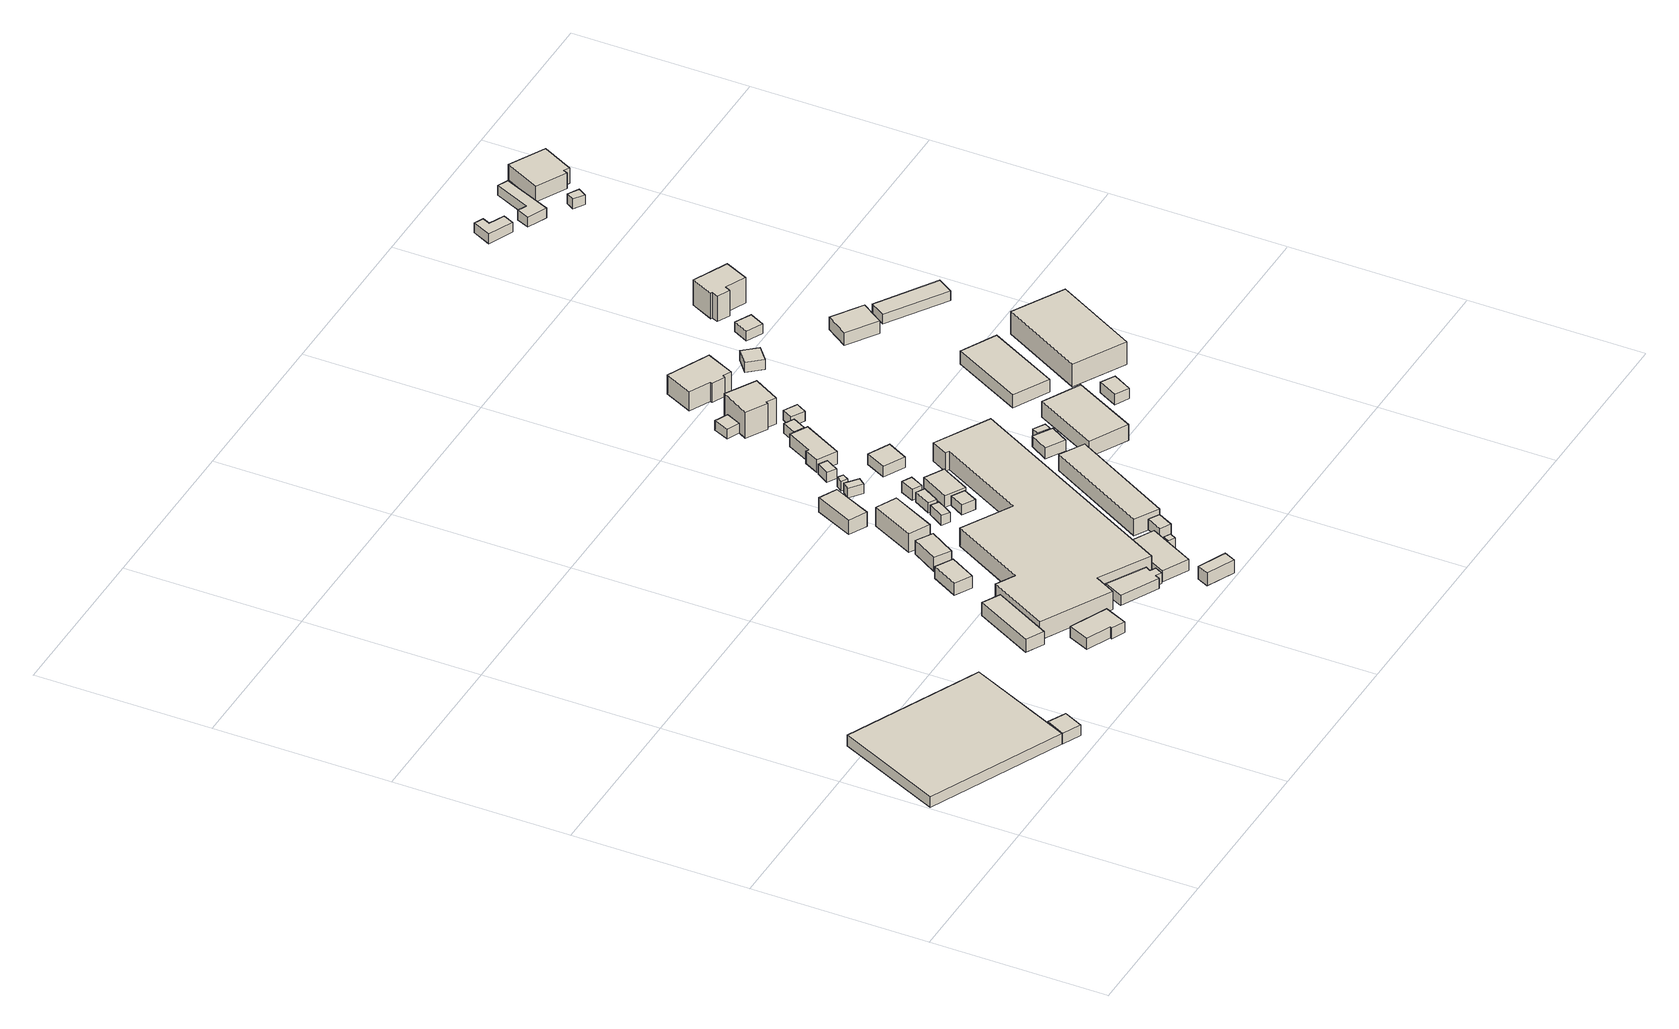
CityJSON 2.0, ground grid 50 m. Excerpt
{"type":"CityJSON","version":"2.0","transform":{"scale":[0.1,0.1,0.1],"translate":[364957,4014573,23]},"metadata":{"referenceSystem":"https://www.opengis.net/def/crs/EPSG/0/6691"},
"CityObjects":{
"building1":{"type":"Building","attributes":{"枝番":1,"利根川水系渡良瀬川洪水浸水想定区域（想定最大規模）.規模":"L2","利根川水系渡良瀬川洪水浸水想定区域（想定最大規模）.浸水ランク":"2","利根川水系渡良瀬川洪水浸水想定区域（想定最大規模）.浸水深":1.66,"利根川水系渡良瀬川洪水浸水想定区域（想定最大規模）.継続時間":7.4,"利根川水系矢場川洪水浸水想定区域（想定最大規模）.規模":"L2","利根川水系矢場川洪水浸水想定区域（想定最大規模）.浸水ランク":"1","利根川水系矢場川洪水浸水想定区域（想定最大規模）.浸水深":0.23,"利根川水系多々良川洪水浸水想定区域（想定最大規模）.規模":"L2","利根川水系多々良川洪水浸水想定区域（想定最大規模）.浸水ランク":"1","利根川水系多々良川洪水浸水想定区域（想定最大規模）.浸水深":0.19,"利根川水系利根川洪水浸水想定区域（想定最大規模）.規模":"L2","利根川水系利根川洪水浸水想定区域（想定最大規模）.浸水ランク":"1","利根川水系利根川洪水浸水想定区域（想定最大規模）.浸水深":0.082,"measuredHeight":3.7,"BuildingDetails.prefecture":"10","BuildingDetails.city":"10207"},"geometry":[{"type":"Solid","lod":"1","boundaries":[[[[0,1,2,3]],[[2,4,5,3]],[[1,6,4,2]],[[0,7,6,1]],[[3,5,7,0]],[[4,6,7,5]]]]}]},
"building2":{"type":"Building","attributes":{"枝番":1,"利根川水系渡良瀬川洪水浸水想定区域（計画規模）.規模":"L1","利根川水系渡良瀬川洪水浸水想定区域（計画規模）.浸水ランク":"1","利根川水系渡良瀬川洪水浸水想定区域（計画規模）.浸水深":0.16,"利根川水系渡良瀬川洪水浸水想定区域（想定最大規模）.規模":"L2","利根川水系渡良瀬川洪水浸水想定区域（想定最大規模）.浸水ランク":"2","利根川水系渡良瀬川洪水浸水想定区域（想定最大規模）.浸水深":1.55,"利根川水系渡良瀬川洪水浸水想定区域（想定最大規模）.継続時間":7.4,"利根川水系矢場川洪水浸水想定区域（想定最大規模）.規模":"L2","利根川水系矢場川洪水浸水想定区域（想定最大規模）.浸水ランク":"1","利根川水系矢場川洪水浸水想定区域（想定最大規模）.浸水深":0.27,"利根川水系多々良川洪水浸水想定区域（想定最大規模）.規模":"L2","利根川水系多々良川洪水浸水想定区域（想定最大規模）.浸水ランク":"1","利根川水系多々良川洪水浸水想定区域（想定最大規模）.浸水深":0.39,"利根川水系利根川洪水浸水想定区域（想定最大規模）.規模":"L2","利根川水系利根川洪水浸水想定区域（想定最大規模）.浸水ランク":"1","利根川水系利根川洪水浸水想定区域（想定最大規模）.浸水深":0.281,"measuredHeight":4,"BuildingDetails.prefecture":"10","BuildingDetails.city":"10207"},"geometry":[{"type":"Solid","lod":"1","boundaries":[[[[8,9,10,11]],[[10,12,13,11]],[[9,14,12,10]],[[8,15,14,9]],[[11,13,15,8]],[[12,14,15,13]]]]}]},
"building3":{"type":"Building","attributes":{"枝番":1,"利根川水系渡良瀬川洪水浸水想定区域（想定最大規模）.規模":"L2","利根川水系渡良瀬川洪水浸水想定区域（想定最大規模）.浸水ランク":"2","利根川水系渡良瀬川洪水浸水想定区域（想定最大規模）.浸水深":1.56,"利根川水系渡良瀬川洪水浸水想定区域（想定最大規模）.継続時間":7.5,"利根川水系矢場川洪水浸水想定区域（想定最大規模）.規模":"L2","利根川水系矢場川洪水浸水想定区域（想定最大規模）.浸水ランク":"1","利根川水系矢場川洪水浸水想定区域（想定最大規模）.浸水深":0.18,"usage":"441","measuredHeight":4.4,"BuildingDetails.prefecture":"10","BuildingDetails.city":"10207","BuildingDetails.surveyYear":2016},"geometry":[{"type":"Solid","lod":"1","boundaries":[[[[16,17,18,19]],[[18,20,21,19]],[[17,22,20,18]],[[16,23,22,17]],[[19,21,23,16]],[[20,22,23,21]]]]}]},
"building4":{"type":"Building","attributes":{"枝番":1,"利根川水系渡良瀬川洪水浸水想定区域（想定最大規模）.規模":"L2","利根川水系渡良瀬川洪水浸水想定区域（想定最大規模）.浸水ランク":"2","利根川水系渡良瀬川洪水浸水想定区域（想定最大規模）.浸水深":1.45,"利根川水系渡良瀬川洪水浸水想定区域（想定最大規模）.継続時間":7,"利根川水系矢場川洪水浸水想定区域（想定最大規模）.規模":"L2","利根川水系矢場川洪水浸水想定区域（想定最大規模）.浸水ランク":"1","利根川水系矢場川洪水浸水想定区域（想定最大規模）.浸水深":0.09,"measuredHeight":3.8,"BuildingDetails.prefecture":"10","BuildingDetails.city":"10207"},"geometry":[{"type":"Solid","lod":"1","boundaries":[[[[24,25,26,27,28,29]],[[28,30,31,29]],[[27,32,30,28]],[[26,33,32,27]],[[25,34,33,26]],[[24,35,34,25]],[[29,31,35,24]],[[30,32,33,34,35,31]]]]}]},
"building5":{"type":"Building","attributes":{"枝番":1,"利根川水系渡良瀬川洪水浸水想定区域（想定最大規模）.規模":"L2","利根川水系渡良瀬川洪水浸水想定区域（想定最大規模）.浸水ランク":"2","利根川水系渡良瀬川洪水浸水想定区域（想定最大規模）.浸水深":1.46,"利根川水系渡良瀬川洪水浸水想定区域（想定最大規模）.継続時間":6.5,"利根川水系矢場川洪水浸水想定区域（想定最大規模）.規模":"L2","利根川水系矢場川洪水浸水想定区域（想定最大規模）.浸水ランク":"1","利根川水系矢場川洪水浸水想定区域（想定最大規模）.浸水深":0.15,"usage":"441","measuredHeight":4,"BuildingDetails.prefecture":"10","BuildingDetails.city":"10207","BuildingDetails.surveyYear":2016},"geometry":[{"type":"Solid","lod":"1","boundaries":[[[[36,37,38,39]],[[38,40,41,39]],[[37,42,40,38]],[[36,43,42,37]],[[39,41,43,36]],[[40,42,43,41]]]]}]},
"building6":{"type":"Building","attributes":{"枝番":1,"利根川水系渡良瀬川洪水浸水想定区域（想定最大規模）.規模":"L2","利根川水系渡良瀬川洪水浸水想定区域（想定最大規模）.浸水ランク":"2","利根川水系渡良瀬川洪水浸水想定区域（想定最大規模）.浸水深":1.65,"利根川水系渡良瀬川洪水浸水想定区域（想定最大規模）.継続時間":7,"利根川水系矢場川洪水浸水想定区域（想定最大規模）.規模":"L2","利根川水系矢場川洪水浸水想定区域（想定最大規模）.浸水ランク":"1","利根川水系矢場川洪水浸水想定区域（想定最大規模）.浸水深":0.14,"measuredHeight":4.3,"BuildingDetails.prefecture":"10","BuildingDetails.city":"10207"},"geometry":[{"type":"Solid","lod":"1","boundaries":[[[[44,45,46,47,48,49,50,51]],[[50,52,53,51]],[[49,54,52,50]],[[48,55,54,49]],[[47,56,55,48]],[[46,57,56,47]],[[45,58,57,46]],[[44,59,58,45]],[[51,53,59,44]],[[52,54,55,56,57,58,59,53]]]]}]},
"building7":{"type":"Building","attributes":{"枝番":1,"利根川水系渡良瀬川洪水浸水想定区域（想定最大規模）.規模":"L2","利根川水系渡良瀬川洪水浸水想定区域（想定最大規模）.浸水ランク":"2","利根川水系渡良瀬川洪水浸水想定区域（想定最大規模）.浸水深":1.36,"利根川水系渡良瀬川洪水浸水想定区域（想定最大規模）.継続時間":5.7,"利根川水系矢場川洪水浸水想定区域（想定最大規模）.規模":"L2","利根川水系矢場川洪水浸水想定区域（想定最大規模）.浸水ランク":"1","利根川水系矢場川洪水浸水想定区域（想定最大規模）.浸水深":0.07,"usage":"441","measuredHeight":4.6,"BuildingDetails.prefecture":"10","BuildingDetails.city":"10207","BuildingDetails.surveyYear":2016},"geometry":[{"type":"Solid","lod":"1","boundaries":[[[[60,61,62,63]],[[62,64,65,63]],[[61,66,64,62]],[[60,67,66,61]],[[63,65,67,60]],[[64,66,67,65]]]]}]},
"building8":{"type":"Building","attributes":{"枝番":1,"利根川水系渡良瀬川洪水浸水想定区域（想定最大規模）.規模":"L2","利根川水系渡良瀬川洪水浸水想定区域（想定最大規模）.浸水ランク":"2","利根川水系渡良瀬川洪水浸水想定区域（想定最大規模）.浸水深":1.65,"利根川水系渡良瀬川洪水浸水想定区域（想定最大規模）.継続時間":7.3,"利根川水系矢場川洪水浸水想定区域（想定最大規模）.規模":"L2","利根川水系矢場川洪水浸水想定区域（想定最大規模）.浸水ランク":"1","利根川水系矢場川洪水浸水想定区域（想定最大規模）.浸水深":0.16,"利根川水系多々良川洪水浸水想定区域（想定最大規模）.規模":"L2","利根川水系多々良川洪水浸水想定区域（想定最大規模）.浸水ランク":"1","利根川水系多々良川洪水浸水想定区域（想定最大規模）.浸水深":0.19,"usage":"411","measuredHeight":6.6,"BuildingDetails.prefecture":"10","BuildingDetails.city":"10207","BuildingDetails.surveyYear":2016},"geometry":[{"type":"Solid","lod":"1","boundaries":[[[[68,69,70,71]],[[70,72,73,71]],[[69,74,72,70]],[[68,75,74,69]],[[71,73,75,68]],[[72,74,75,73]]]]}]},
"building9":{"type":"Building","attributes":{"枝番":1,"利根川水系渡良瀬川洪水浸水想定区域（想定最大規模）.規模":"L2","利根川水系渡良瀬川洪水浸水想定区域（想定最大規模）.浸水ランク":"2","利根川水系渡良瀬川洪水浸水想定区域（想定最大規模）.浸水深":1.36,"利根川水系渡良瀬川洪水浸水想定区域（想定最大規模）.継続時間":5.7,"利根川水系矢場川洪水浸水想定区域（想定最大規模）.規模":"L2","利根川水系矢場川洪水浸水想定区域（想定最大規模）.浸水ランク":"1","利根川水系矢場川洪水浸水想定区域（想定最大規模）.浸水深":0.07,"usage":"441","measuredHeight":6.2,"BuildingDetails.prefecture":"10","BuildingDetails.city":"10207","BuildingDetails.surveyYear":2016},"geometry":[{"type":"Solid","lod":"1","boundaries":[[[[76,77,78,79]],[[78,80,81,79]],[[77,82,80,78]],[[76,83,82,77]],[[79,81,83,76]],[[80,82,83,81]]]]}]},
"building10":{"type":"Building","attributes":{"枝番":1,"利根川水系渡良瀬川洪水浸水想定区域（想定最大規模）.規模":"L2","利根川水系渡良瀬川洪水浸水想定区域（想定最大規模）.浸水ランク":"2","利根川水系渡良瀬川洪水浸水想定区域（想定最大規模）.浸水深":1.65,"利根川水系渡良瀬川洪水浸水想定区域（想定最大規模）.継続時間":7.3,"利根川水系矢場川洪水浸水想定区域（想定最大規模）.規模":"L2","利根川水系矢場川洪水浸水想定区域（想定最大規模）.浸水ランク":"1","利根川水系矢場川洪水浸水想定区域（想定最大規模）.浸水深":0.12,"usage":"441","measuredHeight":3.9,"BuildingDetails.prefecture":"10","BuildingDetails.city":"10207","BuildingDetails.surveyYear":2016},"geometry":[{"type":"Solid","lod":"1","boundaries":[[[[84,85,86,87]],[[86,88,89,87]],[[85,90,88,86]],[[84,91,90,85]],[[87,89,91,84]],[[88,90,91,89]]]]}]},
"building11":{"type":"Building","attributes":{"枝番":1,"利根川水系渡良瀬川洪水浸水想定区域（想定最大規模）.規模":"L2","利根川水系渡良瀬川洪水浸水想定区域（想定最大規模）.浸水ランク":"2","利根川水系渡良瀬川洪水浸水想定区域（想定最大規模）.浸水深":1.57,"利根川水系渡良瀬川洪水浸水想定区域（想定最大規模）.継続時間":7,"利根川水系矢場川洪水浸水想定区域（想定最大規模）.規模":"L2","利根川水系矢場川洪水浸水想定区域（想定最大規模）.浸水ランク":"1","利根川水系矢場川洪水浸水想定区域（想定最大規模）.浸水深":0.19,"usage":"441","measuredHeight":8,"BuildingDetails.prefecture":"10","BuildingDetails.city":"10207","BuildingDetails.surveyYear":2016},"geometry":[{"type":"Solid","lod":"1","boundaries":[[[[92,93,94,95,96,97,98,99,100,101,102,103]],[[102,104,105,103]],[[101,106,104,102]],[[100,107,106,101]],[[99,108,107,100]],[[98,109,108,99]],[[97,110,109,98]],[[96,111,110,97]],[[95,112,111,96]],[[94,113,112,95]],[[93,114,113,94]],[[92,115,114,93]],[[103,105,115,92]],[[104,106,107,108,109,110,111,112,113,114,115,105]]]]}]},
"building12":{"type":"Building","attributes":{"枝番":1,"利根川水系渡良瀬川洪水浸水想定区域（想定最大規模）.規模":"L2","利根川水系渡良瀬川洪水浸水想定区域（想定最大規模）.浸水ランク":"2","利根川水系渡良瀬川洪水浸水想定区域（想定最大規模）.浸水深":1.27,"利根川水系渡良瀬川洪水浸水想定区域（想定最大規模）.継続時間":5.6,"利根川水系矢場川洪水浸水想定区域（想定最大規模）.規模":"L2","利根川水系矢場川洪水浸水想定区域（想定最大規模）.浸水ランク":"1","利根川水系矢場川洪水浸水想定区域（想定最大規模）.浸水深":0.01,"usage":"441","measuredHeight":4.6,"BuildingDetails.prefecture":"10","BuildingDetails.city":"10207","BuildingDetails.surveyYear":2016},"geometry":[{"type":"Solid","lod":"1","boundaries":[[[[116,117,118,119]],[[118,120,121,119]],[[117,122,120,118]],[[116,123,122,117]],[[119,121,123,116]],[[120,122,123,121]]]]}]},
"building13":{"type":"Building","attributes":{"枝番":1,"利根川水系渡良瀬川洪水浸水想定区域（想定最大規模）.規模":"L2","利根川水系渡良瀬川洪水浸水想定区域（想定最大規模）.浸水ランク":"2","利根川水系渡良瀬川洪水浸水想定区域（想定最大規模）.浸水深":1.75,"利根川水系渡良瀬川洪水浸水想定区域（想定最大規模）.継続時間":7.3,"利根川水系矢場川洪水浸水想定区域（想定最大規模）.規模":"L2","利根川水系矢場川洪水浸水想定区域（想定最大規模）.浸水ランク":"1","利根川水系矢場川洪水浸水想定区域（想定最大規模）.浸水深":0.16,"BuildingDetails.prefecture":"10","BuildingDetails.city":"10207"},"geometry":[{"type":"Solid","lod":"1","boundaries":[[[[124,125,126,127]],[[126,128,129,127]],[[125,130,128,126]],[[124,131,130,125]],[[127,129,131,124]],[[128,130,131,129]]]]}]},
"building14":{"type":"Building","attributes":{"枝番":1,"利根川水系渡良瀬川洪水浸水想定区域（想定最大規模）.規模":"L2","利根川水系渡良瀬川洪水浸水想定区域（想定最大規模）.浸水ランク":"2","利根川水系渡良瀬川洪水浸水想定区域（想定最大規模）.浸水深":1.46,"利根川水系渡良瀬川洪水浸水想定区域（想定最大規模）.継続時間":6.4,"利根川水系矢場川洪水浸水想定区域（想定最大規模）.規模":"L2","利根川水系矢場川洪水浸水想定区域（想定最大規模）.浸水ランク":"1","利根川水系矢場川洪水浸水想定区域（想定最大規模）.浸水深":0.11,"BuildingDetails.prefecture":"10","BuildingDetails.city":"10207"},"geometry":[{"type":"Solid","lod":"1","boundaries":[[[[132,133,134,135]],[[134,136,137,135]],[[133,138,136,134]],[[132,139,138,133]],[[135,137,139,132]],[[136,138,139,137]]]]}]},
"building15":{"type":"Building","attributes":{"枝番":1,"利根川水系渡良瀬川洪水浸水想定区域（想定最大規模）.規模":"L2","利根川水系渡良瀬川洪水浸水想定区域（想定最大規模）.浸水ランク":"2","利根川水系渡良瀬川洪水浸水想定区域（想定最大規模）.浸水深":1.55,"利根川水系渡良瀬川洪水浸水想定区域（想定最大規模）.継続時間":7.3,"利根川水系矢場川洪水浸水想定区域（想定最大規模）.規模":"L2","利根川水系矢場川洪水浸水想定区域（想定最大規模）.浸水ランク":"1","利根川水系矢場川洪水浸水想定区域（想定最大規模）.浸水深":0.1,"利根川水系多々良川洪水浸水想定区域（想定最大規模）.規模":"L2","利根川水系多々良川洪水浸水想定区域（想定最大規模）.浸水ランク":"1","利根川水系多々良川洪水浸水想定区域（想定最大規模）.浸水深":0.09,"usage":"441","measuredHeight":4.4,"BuildingDetails.prefecture":"10","BuildingDetails.city":"10207","BuildingDetails.surveyYear":2016},"geometry":[{"type":"Solid","lod":"1","boundaries":[[[[140,141,142,143]],[[142,144,145,143]],[[141,146,144,142]],[[140,147,146,141]],[[143,145,147,140]],[[144,146,147,145]]]]}]},
"building16":{"type":"Building","attributes":{"枝番":1,"利根川水系渡良瀬川洪水浸水想定区域（想定最大規模）.規模":"L2","利根川水系渡良瀬川洪水浸水想定区域（想定最大規模）.浸水ランク":"2","利根川水系渡良瀬川洪水浸水想定区域（想定最大規模）.浸水深":1.46,"利根川水系渡良瀬川洪水浸水想定区域（想定最大規模）.継続時間":6.4,"利根川水系矢場川洪水浸水想定区域（想定最大規模）.規模":"L2","利根川水系矢場川洪水浸水想定区域（想定最大規模）.浸水ランク":"1","利根川水系矢場川洪水浸水想定区域（想定最大規模）.浸水深":0.11,"BuildingDetails.prefecture":"10","BuildingDetails.city":"10207"},"geometry":[{"type":"Solid","lod":"1","boundaries":[[[[148,149,150,151]],[[150,152,153,151]],[[149,154,152,150]],[[148,155,154,149]],[[151,153,155,148]],[[152,154,155,153]]]]}]},
"building17":{"type":"Building","attributes":{"枝番":1,"利根川水系渡良瀬川洪水浸水想定区域（想定最大規模）.規模":"L2","利根川水系渡良瀬川洪水浸水想定区域（想定最大規模）.浸水ランク":"2","利根川水系渡良瀬川洪水浸水想定区域（想定最大規模）.浸水深":1.26,"利根川水系渡良瀬川洪水浸水想定区域（想定最大規模）.継続時間":6.4,"利根川水系矢場川洪水浸水想定区域（想定最大規模）.規模":"L2","利根川水系矢場川洪水浸水想定区域（想定最大規模）.浸水ランク":"1","利根川水系矢場川洪水浸水想定区域（想定最大規模）.浸水深":0.01,"measuredHeight":3.4,"BuildingDetails.prefecture":"10","BuildingDetails.city":"10207"},"geometry":[{"type":"Solid","lod":"1","boundaries":[[[[156,157,158,159]],[[158,160,161,159]],[[157,162,160,158]],[[156,163,162,157]],[[159,161,163,156]],[[160,162,163,161]]]]}]},
"building18":{"type":"Building","attributes":{"枝番":1,"利根川水系渡良瀬川洪水浸水想定区域（想定最大規模）.規模":"L2","利根川水系渡良瀬川洪水浸水想定区域（想定最大規模）.浸水ランク":"2","利根川水系渡良瀬川洪水浸水想定区域（想定最大規模）.浸水深":1.57,"利根川水系渡良瀬川洪水浸水想定区域（想定最大規模）.継続時間":6.4,"利根川水系矢場川洪水浸水想定区域（想定最大規模）.規模":"L2","利根川水系矢場川洪水浸水想定区域（想定最大規模）.浸水ランク":"1","利根川水系矢場川洪水浸水想定区域（想定最大規模）.浸水深":0.24,"BuildingDetails.prefecture":"10","BuildingDetails.city":"10207"},"geometry":[{"type":"Solid","lod":"1","boundaries":[[[[164,165,166,167]],[[166,168,169,167]],[[165,170,168,166]],[[164,171,170,165]],[[167,169,171,164]],[[168,170,171,169]]]]}]},
"building19":{"type":"Building","attributes":{"枝番":1,"利根川水系渡良瀬川洪水浸水想定区域（想定最大規模）.規模":"L2","利根川水系渡良瀬川洪水浸水想定区域（想定最大規模）.浸水ランク":"2","利根川水系渡良瀬川洪水浸水想定区域（想定最大規模）.浸水深":1.47,"利根川水系渡良瀬川洪水浸水想定区域（想定最大規模）.継続時間":6.4,"利根川水系矢場川洪水浸水想定区域（想定最大規模）.規模":"L2","利根川水系矢場川洪水浸水想定区域（想定最大規模）.浸水ランク":"1","利根川水系矢場川洪水浸水想定区域（想定最大規模）.浸水深":0.14,"BuildingDetails.prefecture":"10","BuildingDetails.city":"10207"},"geometry":[{"type":"Solid","lod":"1","boundaries":[[[[172,173,174,175]],[[174,176,177,175]],[[173,178,176,174]],[[172,179,178,173]],[[175,177,179,172]],[[176,178,179,177]]]]}]},
"building20":{"type":"Building","attributes":{"枝番":1,"利根川水系渡良瀬川洪水浸水想定区域（想定最大規模）.規模":"L2","利根川水系渡良瀬川洪水浸水想定区域（想定最大規模）.浸水ランク":"2","利根川水系渡良瀬川洪水浸水想定区域（想定最大規模）.浸水深":1.36,"利根川水系渡良瀬川洪水浸水想定区域（想定最大規模）.継続時間":6.4,"利根川水系矢場川洪水浸水想定区域（想定最大規模）.規模":"L2","利根川水系矢場川洪水浸水想定区域（想定最大規模）.浸水ランク":"1","利根川水系矢場川洪水浸水想定区域（想定最大規模）.浸水深":0.01,"measuredHeight":3.6,"BuildingDetails.prefecture":"10","BuildingDetails.city":"10207"},"geometry":[{"type":"Solid","lod":"1","boundaries":[[[[180,181,182,183]],[[182,184,185,183]],[[181,186,184,182]],[[180,187,186,181]],[[183,185,187,180]],[[184,186,187,185]]]]}]},
"building21":{"type":"Building","attributes":{"枝番":1,"利根川水系渡良瀬川洪水浸水想定区域（想定最大規模）.規模":"L2","利根川水系渡良瀬川洪水浸水想定区域（想定最大規模）.浸水ランク":"2","利根川水系渡良瀬川洪水浸水想定区域（想定最大規模）.浸水深":1.26,"利根川水系渡良瀬川洪水浸水想定区域（想定最大規模）.継続時間":6.4,"利根川水系矢場川洪水浸水想定区域（想定最大規模）.規模":"L2","利根川水系矢場川洪水浸水想定区域（想定最大規模）.浸水ランク":"1","利根川水系矢場川洪水浸水想定区域（想定最大規模）.浸水深":0.2,"usage":"441","measuredHeight":3.9,"BuildingDetails.prefecture":"10","BuildingDetails.city":"10207","BuildingDetails.surveyYear":2016},"geometry":[{"type":"Solid","lod":"1","boundaries":[[[[188,189,190,191]],[[190,192,193,191]],[[189,194,192,190]],[[188,195,194,189]],[[191,193,195,188]],[[192,194,195,193]]]]}]},
"building22":{"type":"Building","attributes":{"枝番":1,"利根川水系渡良瀬川洪水浸水想定区域（想定最大規模）.規模":"L2","利根川水系渡良瀬川洪水浸水想定区域（想定最大規模）.浸水ランク":"2","利根川水系渡良瀬川洪水浸水想定区域（想定最大規模）.浸水深":1.57,"利根川水系渡良瀬川洪水浸水想定区域（想定最大規模）.継続時間":6.4,"利根川水系矢場川洪水浸水想定区域（想定最大規模）.規模":"L2","利根川水系矢場川洪水浸水想定区域（想定最大規模）.浸水ランク":"1","利根川水系矢場川洪水浸水想定区域（想定最大規模）.浸水深":0.24,"usage":"441","BuildingDetails.prefecture":"10","BuildingDetails.city":"10207","BuildingDetails.surveyYear":2016},"geometry":[{"type":"Solid","lod":"1","boundaries":[[[[196,197,198,199]],[[198,200,201,199]],[[197,202,200,198]],[[196,203,202,197]],[[199,201,203,196]],[[200,202,203,201]]]]}]},
"building23":{"type":"Building","attributes":{"枝番":1,"利根川水系渡良瀬川洪水浸水想定区域（想定最大規模）.規模":"L2","利根川水系渡良瀬川洪水浸水想定区域（想定最大規模）.浸水ランク":"2","利根川水系渡良瀬川洪水浸水想定区域（想定最大規模）.浸水深":1.47,"利根川水系渡良瀬川洪水浸水想定区域（想定最大規模）.継続時間":7.3,"利根川水系矢場川洪水浸水想定区域（想定最大規模）.規模":"L2","利根川水系矢場川洪水浸水想定区域（想定最大規模）.浸水ランク":"1","利根川水系矢場川洪水浸水想定区域（想定最大規模）.浸水深":0.04,"利根川水系多々良川洪水浸水想定区域（想定最大規模）.規模":"L2","利根川水系多々良川洪水浸水想定区域（想定最大規模）.浸水ランク":"1","利根川水系多々良川洪水浸水想定区域（想定最大規模）.浸水深":0.09,"usage":"441","measuredHeight":5.3,"BuildingDetails.prefecture":"10","BuildingDetails.city":"10207","BuildingDetails.surveyYear":2016},"geometry":[{"type":"Solid","lod":"1","boundaries":[[[[204,205,206,207]],[[206,208,209,207]],[[205,210,208,206]],[[204,211,210,205]],[[207,209,211,204]],[[208,210,211,209]]]]}]},
"building24":{"type":"Building","attributes":{"枝番":1,"利根川水系渡良瀬川洪水浸水想定区域（想定最大規模）.規模":"L2","利根川水系渡良瀬川洪水浸水想定区域（想定最大規模）.浸水ランク":"2","利根川水系渡良瀬川洪水浸水想定区域（想定最大規模）.浸水深":1.37,"利根川水系渡良瀬川洪水浸水想定区域（想定最大規模）.継続時間":6.4,"利根川水系矢場川洪水浸水想定区域（想定最大規模）.規模":"L2","利根川水系矢場川洪水浸水想定区域（想定最大規模）.浸水ランク":"1","利根川水系矢場川洪水浸水想定区域（想定最大規模）.浸水深":0.03,"usage":"441","measuredHeight":3.6,"BuildingDetails.prefecture":"10","BuildingDetails.city":"10207","BuildingDetails.surveyYear":2016},"geometry":[{"type":"Solid","lod":"1","boundaries":[[[[212,213,214,215]],[[214,216,217,215]],[[213,218,216,214]],[[212,219,218,213]],[[215,217,219,212]],[[216,218,219,217]]]]}]},
"building25":{"type":"Building","attributes":{"枝番":1,"利根川水系渡良瀬川洪水浸水想定区域（想定最大規模）.規模":"L2","利根川水系渡良瀬川洪水浸水想定区域（想定最大規模）.浸水ランク":"2","利根川水系渡良瀬川洪水浸水想定区域（想定最大規模）.浸水深":1.47,"利根川水系渡良瀬川洪水浸水想定区域（想定最大規模）.継続時間":4.4,"利根川水系矢場川洪水浸水想定区域（想定最大規模）.規模":"L2","利根川水系矢場川洪水浸水想定区域（想定最大規模）.浸水ランク":"1","利根川水系矢場川洪水浸水想定区域（想定最大規模）.浸水深":0.23,"usage":"441","measuredHeight":4.5,"BuildingDetails.prefecture":"10","BuildingDetails.city":"10207","BuildingDetails.surveyYear":2016},"geometry":[{"type":"Solid","lod":"1","boundaries":[[[[220,221,222,223,224,225]],[[224,226,227,225]],[[223,228,226,224]],[[222,229,228,223]],[[221,230,229,222]],[[220,231,230,221]],[[225,227,231,220]],[[226,228,229,230,231,227]]]]}]},
"building26":{"type":"Building","attributes":{"枝番":1,"利根川水系渡良瀬川洪水浸水想定区域（想定最大規模）.規模":"L2","利根川水系渡良瀬川洪水浸水想定区域（想定最大規模）.浸水ランク":"2","利根川水系渡良瀬川洪水浸水想定区域（想定最大規模）.浸水深":0.77,"利根川水系渡良瀬川洪水浸水想定区域（想定最大規模）.継続時間":3.4,"measuredHeight":7,"BuildingDetails.prefecture":"10","BuildingDetails.city":"10207"},"geometry":[{"type":"Solid","lod":"1","boundaries":[[[[232,233,234,235]],[[234,236,237,235]],[[233,238,236,234]],[[232,239,238,233]],[[235,237,239,232]],[[236,238,239,237]]]]}]},
"building27":{"type":"Building","attributes":{"枝番":1,"利根川水系渡良瀬川洪水浸水想定区域（想定最大規模）.規模":"L2","利根川水系渡良瀬川洪水浸水想定区域（想定最大規模）.浸水ランク":"2","利根川水系渡良瀬川洪水浸水想定区域（想定最大規模）.浸水深":1.16,"利根川水系渡良瀬川洪水浸水想定区域（想定最大規模）.継続時間":4.4,"measuredHeight":3.1,"BuildingDetails.prefecture":"10","BuildingDetails.city":"10207"},"geometry":[{"type":"Solid","lod":"1","boundaries":[[[[240,241,242,243]],[[242,244,245,243]],[[241,246,244,242]],[[240,247,246,241]],[[243,245,247,240]],[[244,246,247,245]]]]}]},
"building28":{"type":"Building","attributes":{"枝番":1,"利根川水系渡良瀬川洪水浸水想定区域（想定最大規模）.規模":"L2","利根川水系渡良瀬川洪水浸水想定区域（想定最大規模）.浸水ランク":"1","利根川水系渡良瀬川洪水浸水想定区域（想定最大規模）.浸水深":0.46,"利根川水系渡良瀬川洪水浸水想定区域（想定最大規模）.継続時間":4.4,"usage":"411","measuredHeight":8.9,"BuildingDetails.prefecture":"10","BuildingDetails.city":"10207","BuildingDetails.surveyYear":2016},"geometry":[{"type":"Solid","lod":"1","boundaries":[[[[248,249,250,251,252,253]],[[252,254,255,253]],[[251,256,254,252]],[[250,257,256,251]],[[249,258,257,250]],[[248,259,258,249]],[[253,255,259,248]],[[254,256,257,258,259,255]]]]}]},
"building29":{"type":"Building","attributes":{"枝番":1,"利根川水系渡良瀬川洪水浸水想定区域（想定最大規模）.規模":"L2","利根川水系渡良瀬川洪水浸水想定区域（想定最大規模）.浸水ランク":"2","利根川水系渡良瀬川洪水浸水想定区域（想定最大規模）.浸水深":1.67,"利根川水系渡良瀬川洪水浸水想定区域（想定最大規模）.継続時間":7.6,"利根川水系矢場川洪水浸水想定区域（想定最大規模）.規模":"L2","利根川水系矢場川洪水浸水想定区域（想定最大規模）.浸水ランク":"1","利根川水系矢場川洪水浸水想定区域（想定最大規模）.浸水深":0.25,"measuredHeight":3.8,"BuildingDetails.prefecture":"10","BuildingDetails.city":"10207"},"geometry":[{"type":"Solid","lod":"1","boundaries":[[[[260,261,262,263]],[[262,264,265,263]],[[261,266,264,262]],[[260,267,266,261]],[[263,265,267,260]],[[264,266,267,265]]]]}]},
"building30":{"type":"Building","attributes":{"枝番":1,"利根川水系渡良瀬川洪水浸水想定区域（想定最大規模）.規模":"L2","利根川水系渡良瀬川洪水浸水想定区域（想定最大規模）.浸水ランク":"2","利根川水系渡良瀬川洪水浸水想定区域（想定最大規模）.浸水深":1.27,"利根川水系渡良瀬川洪水浸水想定区域（想定最大規模）.継続時間":4.4,"BuildingDetails.prefecture":"10","BuildingDetails.city":"10207"},"geometry":[{"type":"Solid","lod":"1","boundaries":[[[[268,269,270,271]],[[270,272,273,271]],[[269,274,272,270]],[[268,275,274,269]],[[271,273,275,268]],[[272,274,275,273]]]]}]},
"building31":{"type":"Building","attributes":{"枝番":1,"利根川水系渡良瀬川洪水浸水想定区域（想定最大規模）.規模":"L2","利根川水系渡良瀬川洪水浸水想定区域（想定最大規模）.浸水ランク":"2","利根川水系渡良瀬川洪水浸水想定区域（想定最大規模）.浸水深":1.67,"利根川水系渡良瀬川洪水浸水想定区域（想定最大規模）.継続時間":6.8,"利根川水系矢場川洪水浸水想定区域（想定最大規模）.規模":"L2","利根川水系矢場川洪水浸水想定区域（想定最大規模）.浸水ランク":"1","利根川水系矢場川洪水浸水想定区域（想定最大規模）.浸水深":0.26,"BuildingDetails.prefecture":"10","BuildingDetails.city":"10207"},"geometry":[{"type":"Solid","lod":"1","boundaries":[[[[276,277,278,279]],[[278,280,281,279]],[[277,282,280,278]],[[276,283,282,277]],[[279,281,283,276]],[[280,282,283,281]]]]}]},
"building32":{"type":"Building","attributes":{"枝番":1,"利根川水系渡良瀬川洪水浸水想定区域（想定最大規模）.規模":"L2","利根川水系渡良瀬川洪水浸水想定区域（想定最大規模）.浸水ランク":"2","利根川水系渡良瀬川洪水浸水想定区域（想定最大規模）.浸水深":0.56,"利根川水系渡良瀬川洪水浸水想定区域（想定最大規模）.継続時間":3.4,"usage":"411","measuredHeight":7.7,"BuildingDetails.prefecture":"10","BuildingDetails.city":"10207","BuildingDetails.surveyYear":2016},"geometry":[{"type":"Solid","lod":"1","boundaries":[[[[284,285,286,287,288,289,290,291]],[[290,292,293,291]],[[289,294,292,290]],[[288,295,294,289]],[[287,296,295,288]],[[286,297,296,287]],[[285,298,297,286]],[[284,299,298,285]],[[291,293,299,284]],[[292,294,295,296,297,298,299,293]]]]}]},
"building33":{"type":"Building","attributes":{"枝番":1,"利根川水系渡良瀬川洪水浸水想定区域（想定最大規模）.規模":"L2","利根川水系渡良瀬川洪水浸水想定区域（想定最大規模）.浸水ランク":"2","利根川水系渡良瀬川洪水浸水想定区域（想定最大規模）.浸水深":1.47,"利根川水系渡良瀬川洪水浸水想定区域（想定最大規模）.継続時間":7.6,"利根川水系矢場川洪水浸水想定区域（想定最大規模）.規模":"L2","利根川水系矢場川洪水浸水想定区域（想定最大規模）.浸水ランク":"1","利根川水系矢場川洪水浸水想定区域（想定最大規模）.浸水深":0.01,"利根川水系多々良川洪水浸水想定区域（想定最大規模）.規模":"L2","利根川水系多々良川洪水浸水想定区域（想定最大規模）.浸水ランク":"1","利根川水系多々良川洪水浸水想定区域（想定最大規模）.浸水深":0.1,"usage":"441","measuredHeight":5,"BuildingDetails.prefecture":"10","BuildingDetails.city":"10207","BuildingDetails.surveyYear":2016},"geometry":[{"type":"Solid","lod":"1","boundaries":[[[[300,301,302,303]],[[302,304,305,303]],[[301,306,304,302]],[[300,307,306,301]],[[303,305,307,300]],[[304,306,307,305]]]]}]},
"building34":{"type":"Building","attributes":{"枝番":1,"利根川水系渡良瀬川洪水浸水想定区域（想定最大規模）.規模":"L2","利根川水系渡良瀬川洪水浸水想定区域（想定最大規模）.浸水ランク":"2","利根川水系渡良瀬川洪水浸水想定区域（想定最大規模）.浸水深":0.97,"利根川水系渡良瀬川洪水浸水想定区域（想定最大規模）.継続時間":4.4,"usage":"411","BuildingDetails.prefecture":"10","BuildingDetails.city":"10207","BuildingDetails.surveyYear":2016},"geometry":[{"type":"Solid","lod":"1","boundaries":[[[[308,309,310,311]],[[310,312,313,311]],[[309,314,312,310]],[[308,315,314,309]],[[311,313,315,308]],[[312,314,315,313]]]]}]},
"building35":{"type":"Building","attributes":{"枝番":1,"利根川水系渡良瀬川洪水浸水想定区域（想定最大規模）.規模":"L2","利根川水系渡良瀬川洪水浸水想定区域（想定最大規模）.浸水ランク":"2","利根川水系渡良瀬川洪水浸水想定区域（想定最大規模）.浸水深":1.96,"利根川水系渡良瀬川洪水浸水想定区域（想定最大規模）.継続時間":9.7,"利根川水系矢場川洪水浸水想定区域（想定最大規模）.規模":"L2","利根川水系矢場川洪水浸水想定区域（想定最大規模）.浸水ランク":"1","利根川水系矢場川洪水浸水想定区域（想定最大規模）.浸水深":0.28,"利根川水系多々良川洪水浸水想定区域（想定最大規模）.規模":"L2","利根川水系多々良川洪水浸水想定区域（想定最大規模）.浸水ランク":"1","利根川水系多々良川洪水浸水想定区域（想定最大規模）.浸水深":0.4,"利根川水系利根川洪水浸水想定区域（想定最大規模）.規模":"L2","利根川水系利根川洪水浸水想定区域（想定最大規模）.浸水ランク":"1","利根川水系利根川洪水浸水想定区域（想定最大規模）.浸水深":0.209,"measuredHeight":3.3,"BuildingDetails.prefecture":"10","BuildingDetails.city":"10207"},"geometry":[{"type":"Solid","lod":"1","boundaries":[[[[316,317,318,319]],[[318,320,321,319]],[[317,322,320,318]],[[316,323,322,317]],[[319,321,323,316]],[[320,322,323,321]]]]}]},
"building36":{"type":"Building","attributes":{"枝番":1,"利根川水系渡良瀬川洪水浸水想定区域（想定最大規模）.規模":"L2","利根川水系渡良瀬川洪水浸水想定区域（想定最大規模）.浸水ランク":"2","利根川水系渡良瀬川洪水浸水想定区域（想定最大規模）.浸水深":1.07,"利根川水系渡良瀬川洪水浸水想定区域（想定最大規模）.継続時間":6.7,"利根川水系矢場川洪水浸水想定区域（想定最大規模）.規模":"L2","利根川水系矢場川洪水浸水想定区域（想定最大規模）.浸水ランク":"1","利根川水系矢場川洪水浸水想定区域（想定最大規模）.浸水深":0.1,"usage":"401","measuredHeight":4.1,"BuildingDetails.prefecture":"10","BuildingDetails.city":"10207","BuildingDetails.surveyYear":2016},"geometry":[{"type":"Solid","lod":"1","boundaries":[[[[324,325,326,327]],[[326,328,329,327]],[[325,330,328,326]],[[324,331,330,325]],[[327,329,331,324]],[[328,330,331,329]]]]}]},
"building37":{"type":"Building","attributes":{"枝番":1,"利根川水系渡良瀬川洪水浸水想定区域（想定最大規模）.規模":"L2","利根川水系渡良瀬川洪水浸水想定区域（想定最大規模）.浸水ランク":"2","利根川水系渡良瀬川洪水浸水想定区域（想定最大規模）.浸水深":1.16,"利根川水系渡良瀬川洪水浸水想定区域（想定最大規模）.継続時間":4.4,"利根川水系矢場川洪水浸水想定区域（想定最大規模）.規模":"L2","利根川水系矢場川洪水浸水想定区域（想定最大規模）.浸水ランク":"1","利根川水系矢場川洪水浸水想定区域（想定最大規模）.浸水深":0.02,"measuredHeight":3.3,"BuildingDetails.prefecture":"10","BuildingDetails.city":"10207"},"geometry":[{"type":"Solid","lod":"1","boundaries":[[[[332,333,334,335]],[[334,336,337,335]],[[333,338,336,334]],[[332,339,338,333]],[[335,337,339,332]],[[336,338,339,337]]]]}]},
"building38":{"type":"Building","attributes":{"枝番":1,"利根川水系渡良瀬川洪水浸水想定区域（想定最大規模）.規模":"L2","利根川水系渡良瀬川洪水浸水想定区域（想定最大規模）.浸水ランク":"2","利根川水系渡良瀬川洪水浸水想定区域（想定最大規模）.浸水深":1.16,"利根川水系渡良瀬川洪水浸水想定区域（想定最大規模）.継続時間":7.1,"利根川水系矢場川洪水浸水想定区域（想定最大規模）.規模":"L2","利根川水系矢場川洪水浸水想定区域（想定最大規模）.浸水ランク":"1","利根川水系矢場川洪水浸水想定区域（想定最大規模）.浸水深":0.14,"usage":"441","measuredHeight":4.5,"BuildingDetails.prefecture":"10","BuildingDetails.city":"10207","BuildingDetails.surveyYear":2016},"geometry":[{"type":"Solid","lod":"1","boundaries":[[[[340,341,342,343]],[[342,344,345,343]],[[341,346,344,342]],[[340,347,346,341]],[[343,345,347,340]],[[344,346,347,345]]]]}]},
"building39":{"type":"Building","attributes":{"枝番":1,"利根川水系渡良瀬川洪水浸水想定区域（計画規模）.規模":"L1","利根川水系渡良瀬川洪水浸水想定区域（想定最大規模）.規模":"L2","利根川水系渡良瀬川洪水浸水想定区域（想定最大規模）.浸水ランク":"2","利根川水系渡良瀬川洪水浸水想定区域（想定最大規模）.浸水深":1.96,"利根川水系渡良瀬川洪水浸水想定区域（想定最大規模）.継続時間":6.7,"利根川水系矢場川洪水浸水想定区域（想定最大規模）.規模":"L2","利根川水系矢場川洪水浸水想定区域（想定最大規模）.浸水ランク":"1","利根川水系矢場川洪水浸水想定区域（想定最大規模）.浸水深":0.14,"利根川水系多々良川洪水浸水想定区域（計画規模）.規模":"L1","利根川水系多々良川洪水浸水想定区域（想定最大規模）.規模":"L2","利根川水系多々良川洪水浸水想定区域（想定最大規模）.浸水ランク":"1","利根川水系多々良川洪水浸水想定区域（想定最大規模）.浸水深":0.3,"利根川水系多々良川洪水浸水想定区域（想定最大規模）.継続時間":0.5,"利根川水系利根川洪水浸水想定区域（想定最大規模）.規模":"L2","利根川水系利根川洪水浸水想定区域（想定最大規模）.浸水ランク":"1","利根川水系利根川洪水浸水想定区域（想定最大規模）.浸水深":0.111,"measuredHeight":7.7,"BuildingDetails.prefecture":"10","BuildingDetails.city":"10207"},"geometry":[{"type":"Solid","lod":"1","boundaries":[[[[348,349,350,351]],[[350,352,353,351]],[[349,354,352,350]],[[348,355,354,349]],[[351,353,355,348]],[[352,354,355,353]]]]}]},
"building40":{"type":"Building","attributes":{"枝番":1,"利根川水系渡良瀬川洪水浸水想定区域（想定最大規模）.規模":"L2","利根川水系渡良瀬川洪水浸水想定区域（想定最大規模）.浸水ランク":"2","利根川水系渡良瀬川洪水浸水想定区域（想定最大規模）.浸水深":1.27,"利根川水系渡良瀬川洪水浸水想定区域（想定最大規模）.継続時間":5.1,"利根川水系矢場川洪水浸水想定区域（想定最大規模）.規模":"L2","利根川水系矢場川洪水浸水想定区域（想定最大規模）.浸水ランク":"1","利根川水系矢場川洪水浸水想定区域（想定最大規模）.浸水深":0.07,"measuredHeight":8.7,"BuildingDetails.prefecture":"10","BuildingDetails.city":"10207"},"geometry":[{"type":"Solid","lod":"1","boundaries":[[[[356,357,358,359,360,361,362,363]],[[362,364,365,363]],[[361,366,364,362]],[[360,367,366,361]],[[359,368,367,360]],[[358,369,368,359]],[[357,370,369,358]],[[356,371,370,357]],[[363,365,371,356]],[[364,366,367,368,369,370,371,365]]]]}]},
"building41":{"type":"Building","attributes":{"枝番":1,"利根川水系渡良瀬川洪水浸水想定区域（想定最大規模）.規模":"L2","利根川水系渡良瀬川洪水浸水想定区域（想定最大規模）.浸水ランク":"2","利根川水系渡良瀬川洪水浸水想定区域（想定最大規模）.浸水深":1.47,"利根川水系渡良瀬川洪水浸水想定区域（想定最大規模）.継続時間":7.1,"利根川水系矢場川洪水浸水想定区域（想定最大規模）.規模":"L2","利根川水系矢場川洪水浸水想定区域（想定最大規模）.浸水ランク":"1","利根川水系矢場川洪水浸水想定区域（想定最大規模）.浸水深":0.02,"利根川水系多々良川洪水浸水想定区域（想定最大規模）.規模":"L2","usage":"441","BuildingDetails.prefecture":"10","BuildingDetails.city":"10207","BuildingDetails.surveyYear":2016},"geometry":[{"type":"Solid","lod":"1","boundaries":[[[[372,373,374,375]],[[374,376,377,375]],[[373,378,376,374]],[[372,379,378,373]],[[375,377,379,372]],[[376,378,379,377]]]]}]},
"building42":{"type":"Building","attributes":{"枝番":1,"利根川水系渡良瀬川洪水浸水想定区域（想定最大規模）.規模":"L2","利根川水系渡良瀬川洪水浸水想定区域（想定最大規模）.浸水ランク":"2","利根川水系渡良瀬川洪水浸水想定区域（想定最大規模）.浸水深":1.07,"利根川水系渡良瀬川洪水浸水想定区域（想定最大規模）.継続時間":4.5,"利根川水系矢場川洪水浸水想定区域（想定最大規模）.規模":"L2","BuildingDetails.prefecture":"10","BuildingDetails.city":"10207"},"geometry":[{"type":"Solid","lod":"1","boundaries":[[[[380,381,382,383,384,385]],[[384,386,387,385]],[[383,388,386,384]],[[382,389,388,383]],[[381,390,389,382]],[[380,391,390,381]],[[385,387,391,380]],[[386,388,389,390,391,387]]]]}]},
"building43":{"type":"Building","attributes":{"枝番":1,"利根川水系渡良瀬川洪水浸水想定区域（想定最大規模）.規模":"L2","利根川水系渡良瀬川洪水浸水想定区域（想定最大規模）.浸水ランク":"2","利根川水系渡良瀬川洪水浸水想定区域（想定最大規模）.浸水深":1.07,"利根川水系渡良瀬川洪水浸水想定区域（想定最大規模）.継続時間":4.1,"BuildingDetails.prefecture":"10","BuildingDetails.city":"10207"},"geometry":[{"type":"Solid","lod":"1","boundaries":[[[[392,393,394,395,396,397]],[[396,398,399,397]],[[395,400,398,396]],[[394,401,400,395]],[[393,402,401,394]],[[392,403,402,393]],[[397,399,403,392]],[[398,400,401,402,403,399]]]]}]},
"building44":{"type":"Building","attributes":{"枝番":1,"利根川水系渡良瀬川洪水浸水想定区域（想定最大規模）.規模":"L2","利根川水系渡良瀬川洪水浸水想定区域（想定最大規模）.浸水ランク":"2","利根川水系渡良瀬川洪水浸水想定区域（想定最大規模）.浸水深":1.27,"利根川水系渡良瀬川洪水浸水想定区域（想定最大規模）.継続時間":4.1,"usage":"411","BuildingDetails.prefecture":"10","BuildingDetails.city":"10207","BuildingDetails.surveyYear":2016},"geometry":[{"type":"Solid","lod":"1","boundaries":[[[[404,405,406,407]],[[406,408,409,407]],[[405,410,408,406]],[[404,411,410,405]],[[407,409,411,404]],[[408,410,411,409]]]]}]},
"building45":{"type":"Building","attributes":{"枝番":1,"利根川水系渡良瀬川洪水浸水想定区域（想定最大規模）.規模":"L2","利根川水系渡良瀬川洪水浸水想定区域（想定最大規模）.浸水ランク":"2","利根川水系渡良瀬川洪水浸水想定区域（想定最大規模）.浸水深":0.97,"利根川水系渡良瀬川洪水浸水想定区域（想定最大規模）.継続時間":4.1,"usage":"411","measuredHeight":6.3,"BuildingDetails.prefecture":"10","BuildingDetails.city":"10207","BuildingDetails.surveyYear":2016},"geometry":[{"type":"Solid","lod":"1","boundaries":[[[[412,413,414,415,416,417]],[[416,418,419,417]],[[415,420,418,416]],[[414,421,420,415]],[[413,422,421,414]],[[412,423,422,413]],[[417,419,423,412]],[[418,420,421,422,423,419]]]]}]}
},
"vertices":[
[4,249,6],[142,550,6],[526,374,6],[388,73,6],[526,374,39],[388,73,39],[142,550,39],[4,249,39],
[391,73,5],[418,128,5],[469,103,5],[442,48,5],[469,103,38],[442,48,38],[418,128,38],[391,73,38],
[686,324,10],[775,491,10],[826,464,10],[736,297,10],[826,464,50],[736,297,50],[775,491,50],[686,324,50],
[833,157,9],[835,162,9],[766,193,9],[793,253,9],[900,205,9],[871,140,9],[900,205,43],[871,140,43],[793,253,43],[766,193,43],[835,162,43],[833,157,43],
[822,591,8],[864,666,8],[912,639,8],[870,564,8],[912,639,45],[870,564,45],[864,666,45],[822,591,45],
[970,201,7],[997,256,7],[1104,196,7],[1096,182,7],[1112,173,7],[1099,150,7],[1083,159,7],[1077,147,7],[1083,159,39],[1077,147,39],[1099,150,39],[1112,173,39],[1096,182,39],[1104,196,39],[997,256,39],[970,201,39],
[886,680,10],[930,754,10],[976,727,10],[931,653,10],[976,727,53],[931,653,53],[930,754,53],[886,680,53],
[1141,45,7],[1156,77,7],[1235,41,7],[1220,8,7],[1235,41,47],[1220,8,47],[1156,77,47],[1141,45,47],
[929,771,10],[991,895,10],[1050,866,10],[987,741,10],[1050,866,68],[987,741,68],[991,895,68],[929,771,68],
[1104,152,7],[1174,284,7],[1247,246,7],[1177,114,7],[1247,246,42],[1177,114,42],[1174,284,42],[1104,152,42],
[977,269,8],[945,210,8],[749,316,8],[842,486,8],[896,457,8],[1012,670,8],[1154,592,8],[1286,837,8],[1275,843,8],[1300,889,8],[1455,805,8],[1121,190,8],[1455,805,65],[1121,190,65],[1300,889,65],[1275,843,65],[1286,837,65],[1154,592,65],[1012,670,65],[896,457,65],[842,486,65],[749,316,65],[945,210,65],[977,269,65],
[926,937,12],[978,1047,12],[1030,1022,12],[978,912,12],[1030,1022,56],[978,912,56],[978,1047,56],[926,937,56],
[1228,197,8],[1238,215,8],[1257,205,8],[1247,187,8],[1257,205,38],[1247,187,38],[1238,215,38],[1228,197,38],
[1067,749,10],[1094,794,10],[1116,780,10],[1089,735,10],[1116,780,40],[1089,735,40],[1094,794,40],[1067,749,40],
[1260,236,8],[1284,281,8],[1314,264,8],[1290,220,8],[1314,264,41],[1290,220,41],[1284,281,41],[1260,236,41],
[1099,802,10],[1126,850,10],[1149,837,10],[1122,789,10],[1149,837,40],[1122,789,40],[1126,850,40],[1099,802,40],
[1129,723,10],[1152,764,10],[1187,744,10],[1165,703,10],[1187,744,40],[1165,703,40],[1152,764,40],[1129,723,40],
[1064,1009,10],[1080,1028,10],[1114,1001,10],[1099,982,10],[1114,1001,40],[1099,982,40],[1080,1028,40],[1064,1009,40],
[1083,1036,10],[1095,1054,10],[1110,1044,10],[1099,1026,10],[1110,1044,40],[1099,1026,40],[1095,1054,40],[1083,1036,40],
[1127,861,10],[1146,899,10],[1173,885,10],[1154,847,10],[1173,885,44],[1154,847,44],[1146,899,44],[1127,861,44],
[1138,775,10],[1184,857,10],[1239,827,10],[1193,744,10],[1239,827,45],[1193,744,45],[1184,857,45],[1138,775,45],
[1101,1086,9],[1123,1121,9],[1147,1107,9],[1126,1071,9],[1147,1107,39],[1126,1071,39],[1123,1121,39],[1101,1086,39],
[1246,302,7],[1406,591,7],[1474,553,7],[1314,264,7],[1474,553,58],[1314,264,58],[1406,591,58],[1246,302,58],
[1183,969,10],[1213,1028,10],[1274,997,10],[1243,938,10],[1274,997,42],[1243,938,42],[1213,1028,42],[1183,969,42],
[1127,1127,9],[1149,1168,9],[1156,1164,9],[1194,1236,9],[1242,1210,9],[1182,1097,9],[1242,1210,47],[1182,1097,47],[1194,1236,47],[1156,1164,47],[1149,1168,47],[1127,1127,47],
[1146,1386,14],[1165,1430,14],[1202,1413,14],[1182,1370,14],[1202,1413,44],[1182,1370,44],[1165,1430,44],[1146,1386,44],
[1214,1235,11],[1234,1273,11],[1263,1258,11],[1243,1220,11],[1263,1258,41],[1243,1220,41],[1234,1273,41],[1214,1235,41],
[1233,1321,12],[1229,1315,12],[1171,1348,12],[1218,1430,12],[1302,1382,12],[1259,1306,12],[1302,1382,93],[1259,1306,93],[1218,1430,93],[1171,1348,93],[1229,1315,93],[1233,1321,93],
[1434,643,8],[1465,694,8],[1516,663,8],[1486,612,8],[1516,663,42],[1486,612,42],[1465,694,42],[1434,643,42],
[1266,1269,11],[1283,1299,11],[1321,1278,11],[1304,1248,11],[1321,1278,41],[1304,1248,41],[1283,1299,41],[1266,1269,41],
[1484,690,9],[1495,708,9],[1527,689,9],[1515,670,9],[1527,689,39],[1515,670,39],[1495,708,39],[1484,690,39],
[1305,1477,15],[1301,1470,15],[1264,1487,15],[1266,1493,15],[1207,1522,15],[1246,1603,15],[1366,1547,15],[1328,1466,15],[1366,1547,75],[1328,1466,75],[1246,1603,75],[1207,1522,75],[1266,1493,75],[1264,1487,75],[1301,1470,75],[1305,1477,75],
[1491,548,7],[1587,729,7],[1693,673,7],[1597,492,7],[1693,673,56],[1597,492,56],[1587,729,56],[1491,548,56],
[1417,1473,12],[1457,1507,12],[1491,1467,12],[1451,1433,12],[1491,1467,42],[1451,1433,42],[1457,1507,42],[1417,1473,42],
[1718,591,4],[1748,647,4],[1788,625,4],[1758,570,4],[1788,625,36],[1758,570,36],[1748,647,36],[1718,591,36],
[1583,808,12],[1689,1008,12],[1789,956,12],[1683,755,12],[1789,956,52],[1683,755,52],[1689,1008,52],[1583,808,52],
[1537,1528,11],[1560,1572,11],[1605,1549,11],[1583,1505,11],[1605,1549,41],[1583,1505,41],[1560,1572,41],[1537,1528,41],
[1632,1302,9],[1675,1366,9],[1760,1310,9],[1717,1246,9],[1760,1310,48],[1717,1246,48],[1675,1366,48],[1632,1302,48],
[1737,719,5],[1866,955,5],[2011,875,5],[1882,639,5],[2011,875,75],[1882,639,75],[1866,955,75],[1737,719,75],
[1621,1628,11],[1613,1612,11],[1577,1630,11],[1585,1647,11],[1581,1649,11],[1612,1714,11],[1710,1668,11],[1679,1601,11],[1710,1668,90],[1679,1601,90],[1612,1714,90],[1581,1649,90],[1585,1647,90],[1577,1630,90],[1613,1612,90],[1621,1628,90],
[1756,1257,8],[1784,1300,8],[1948,1194,8],[1920,1150,8],[1948,1194,38],[1920,1150,38],[1784,1300,38],[1756,1257,38],
[1610,2283,14],[1635,2337,14],[1661,2325,14],[1651,2303,14],[1695,2283,14],[1680,2251,14],[1695,2283,44],[1680,2251,44],[1651,2303,44],[1661,2325,44],[1635,2337,44],[1610,2283,44],
[1718,2228,12],[1734,2265,12],[1759,2253,12],[1804,2356,12],[1834,2342,12],[1774,2204,12],[1834,2342,42],[1774,2204,42],[1804,2356,42],[1759,2253,42],[1734,2265,42],[1718,2228,42],
[1837,2162,12],[1850,2185,12],[1881,2167,12],[1867,2143,12],[1881,2167,42],[1867,2143,42],[1850,2185,42],[1837,2162,42],
[1818,2256,14],[1871,2359,14],[1972,2306,14],[1926,2216,14],[1910,2224,14],[1904,2212,14],[1910,2224,62],[1904,2212,62],[1926,2216,62],[1972,2306,62],[1871,2359,62],[1818,2256,62]
]}
